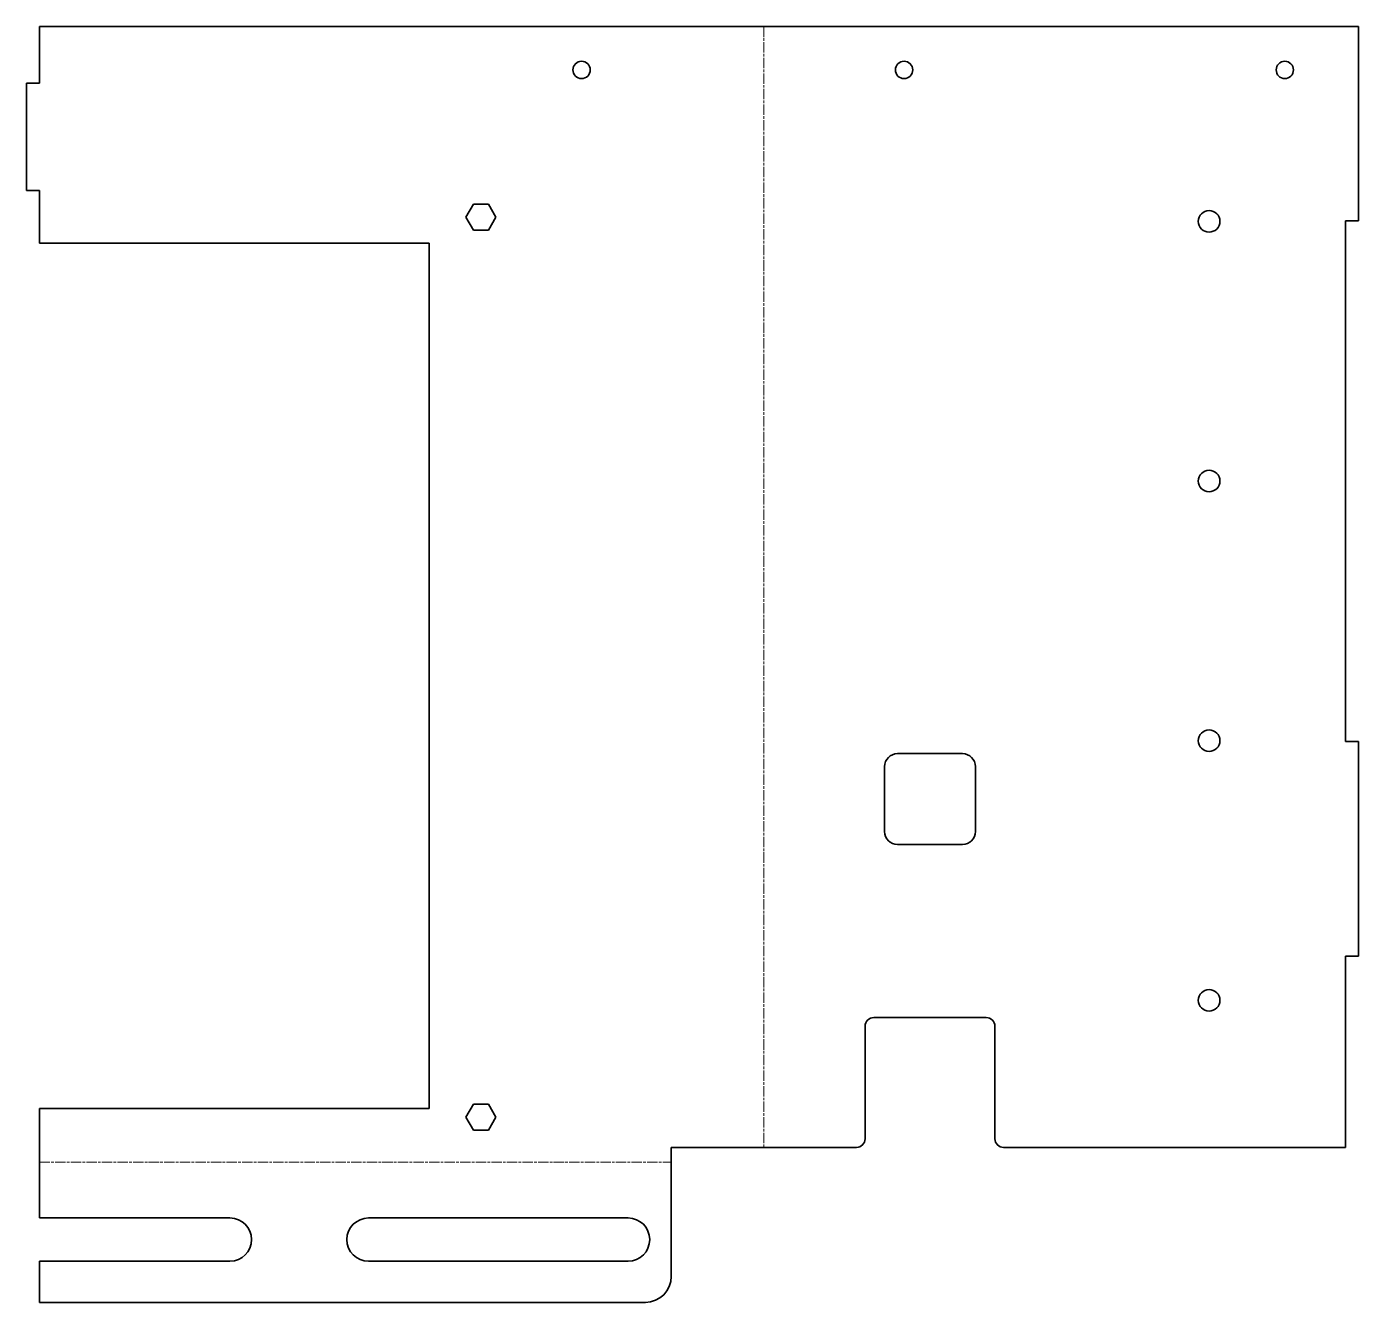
# Model space of a CAD drawing. Header units: inches. Extents: x 0 to 308, y 0 to 295.
import ezdxf

# ---------------------------------------------------------------- set-up
doc = ezdxf.new("R2010")
doc.units = ezdxf.units.IN
doc.header["$MEASUREMENT"] = 0
doc.linetypes.add('Chain', pattern=[13.68, 9.12, -1.14, 2.28, -1.14])
doc.layers.add('SIMUMAK Bend Centerline (ISO)', color=7, linetype='Chain', lineweight=9)
doc.layers.add('SIMUMAK Visible (ISO)', color=7, linetype='Continuous', lineweight=35)

# ---------------------------------------------------------------- blocks, each defined once
blk = doc.blocks.new('lat')
at = {"layer": 'SIMUMAK Bend Centerline (ISO)', "ltscale": 0.263158}
for p, q in [((170.39, 294.79), (170.39, 35.79)), ((3, 32.39), (149, 32.39))]:
    blk.add_line(p, q, dxfattribs=at)
at = {"layer": 'SIMUMAK Visible (ISO)'}
for p, q in [((307.79, 294.79), (3, 294.79)), ((3, 281.69), (3, 294.79)), ((307.79, 294.79), (307.79, 249.89)), ((0, 281.69), (0, 256.89)), ((3, 281.69), (0, 281.69)), ((0, 256.89), (3, 256.89)), ((3, 244.79), (3, 256.89)), ((101.54, 250.79), (103.27, 253.79)), ((103.27, 253.79), (106.73, 253.79)), ((106.73, 253.79), (108.46, 250.79)), ((103.27, 247.79), (101.54, 250.79)), ((108.46, 250.79), (106.73, 247.79)), ((304.79, 129.59), (304.79, 249.89)), ((304.79, 249.89), (307.79, 249.89)), ((106.73, 247.79), (103.27, 247.79)), ((3, 244.79), (93, 244.79)), ((93, 244.79), (93, 44.79)), ((307.79, 129.59), (304.79, 129.59)), ((307.79, 129.59), (307.79, 79.99)), ((201.29, 126.79), (216.29, 126.79)), ((198.29, 108.79), (198.29, 123.79)), ((219.29, 123.79), (219.29, 108.79)), ((216.29, 105.79), (201.29, 105.79)), ((304.79, 79.99), (307.79, 79.99)), ((304.79, 35.79), (304.79, 79.99)), ((195.79, 65.79), (221.79, 65.79)), ((193.79, 37.79), (193.79, 63.79)), ((223.79, 63.79), (223.79, 37.79)), ((93, 44.79), (3, 44.79)), ((3, 19.5), (3, 44.79)), ((101.54, 42.79), (103.27, 45.79)), ((103.27, 45.79), (106.73, 45.79)), ((106.73, 45.79), (108.46, 42.79)), ((103.27, 39.79), (101.54, 42.79)), ((108.46, 42.79), (106.73, 39.79)), ((106.73, 39.79), (103.27, 39.79)), ((149, 6), (149, 35.79)), ((149, 35.79), (191.79, 35.79)), ((225.79, 35.79), (304.79, 35.79)), ((3, 19.5), (47, 19.5)), ((79, 19.5), (139, 19.5)), ((3, 0), (3, 9.5)), ((47, 9.5), (3, 9.5)), ((139, 9.5), (79, 9.5)), ((3, 0), (143, 0))]:
    blk.add_line(p, q, dxfattribs=at)
for centre, radius in [((128.25, 284.79), 2), ((202.79, 284.79), 2), ((290.79, 284.79), 2), ((273.29, 249.79), 2.5), ((273.29, 189.79), 2.5), ((273.29, 129.79), 2.5), ((273.29, 69.79), 2.5)]:
    blk.add_circle(centre, radius, dxfattribs=at)
at = {"layer": 'SIMUMAK Visible (ISO)', "extrusion": (0, 0, -1)}
for centre, radius, start, end in [((-201.29, 123.79), 3, 0, 90), ((-216.29, 123.79), 3, 90, 180), ((-201.29, 108.79), 3, 270, 0), ((-216.29, 108.79), 3, 180, 270), ((-191.79, 37.79), 2, 180, 270), ((-225.79, 37.79), 2, 270, 360), ((-47, 14.5), 5, 90, 270), ((-79, 14.5), 5, 270, 90), ((-139, 14.5), 5, 90, 270), ((-143, 6), 6, 180, 270)]:
    blk.add_arc(centre, radius, start, end, dxfattribs=at)
at = {"layer": 'SIMUMAK Visible (ISO)'}
for centre, start, end in [((195.79, 63.79), 90, 180), ((221.79, 63.79), 360, 90)]:
    blk.add_arc(centre, 2, start, end, dxfattribs=at)

msp = doc.modelspace()

# ---------------------------------------------------------------- block references
msp.add_blockref('lat', (0, 0))

doc.saveas('drawing.dxf')
